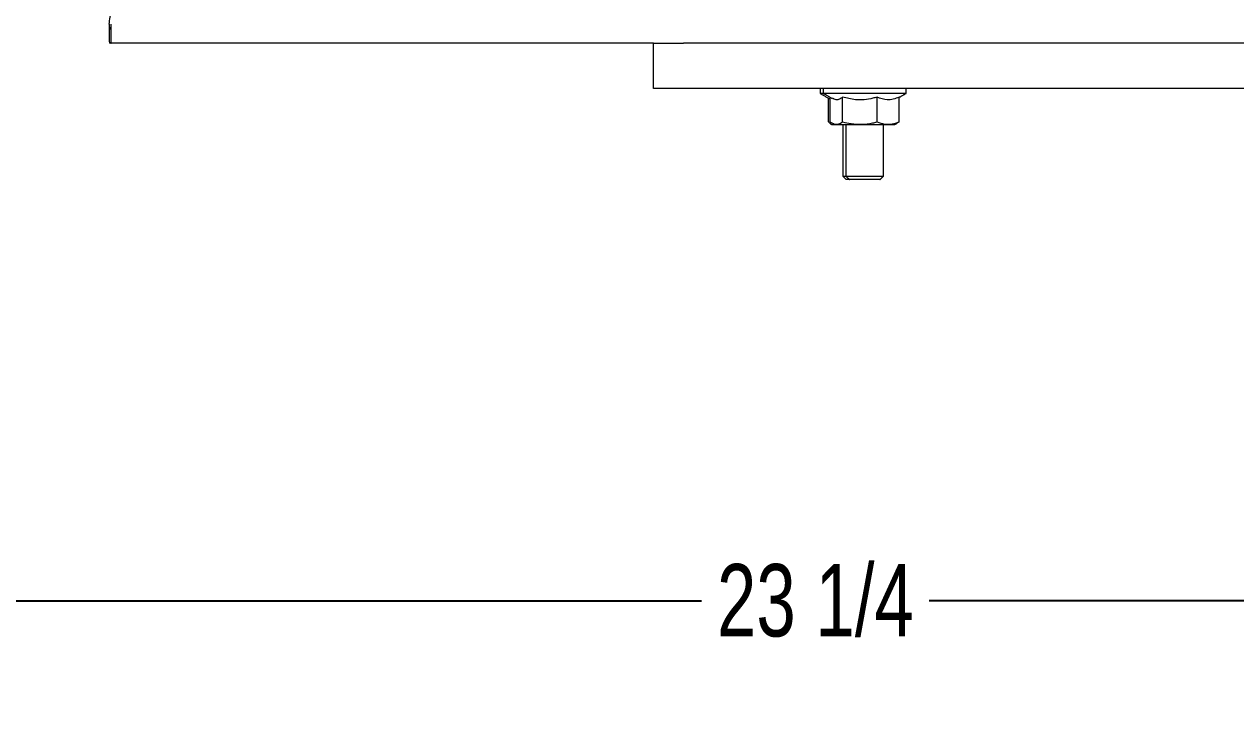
# Model space of a CAD drawing. Header units: inches. Extents: x 14.42 to 22.3, y 12.35 to 20.68.
# Drawn here: x 15.688 to 18.196, y 12.551 to 13.968 of the extents above; entities that cross this region are included whole.
import ezdxf

# ---------------------------------------------------------------- set-up
doc = ezdxf.new("R2010")
doc.units = ezdxf.units.IN
doc.header["$MEASUREMENT"] = 0
doc.header["$PDSIZE"] = -1
doc.layers.add('DIM', color=1, linetype='Continuous')
doc.styles.add('SLDTEXTSTYLE0', font='ARIAL.TTF', dxfattribs={"width": 0.7})
doc.dimstyles.new('SLDDIMSTYLE0', dxfattribs={"dimtxt": 0.15, "dimasz": 0.15, "dimexe": 0, "dimexo": 0.0625, "dimgap": 0.0375, "dimtad": 0, "dimtih": 1, "dimtoh": 1, "dimdec": 1, "dimlfac": 4, "dimrnd": 1e-09, "dimzin": 12, "dimdsep": 46, "dimtxsty": 'SLDTEXTSTYLE0', "dimsah": 1, "dimcen": 0.09, "dimadec": 0, "dimazin": 0, "dimtfac": 1, "dimtdec": 1, "dimtofl": 0, "dimtmove": 0, "dimatfit": 3, "dimfxl": 0, "dimtolj": 1, "dimtzin": 12, "dimarcsym": 0})

# ---------------------------------------------------------------- blocks, each defined once
blk = doc.blocks.new('*D12')
at = {"color": 0, "linetype": 'ByBlock', "lineweight": -2}
for p, q in [((14.4165, 15.1681), (14.4165, 12.7742)), ((20.2352, 13.8663), (20.2352, 12.7742)), ((14.5665, 12.7742), (17.0901, 12.7742)), ((20.0852, 12.7742), (17.5615, 12.7742))]:
    blk.add_line(p, q, dxfattribs=at)
at = {"color": 0, "linetype": 'ByBlock'}
for points in [[(14.4165, 12.7742), (14.5665, 12.7992), (14.5665, 12.7492)], [(20.2352, 12.7742), (20.0852, 12.7992), (20.0852, 12.7492)]]:
    blk.add_solid(points, dxfattribs=at)
at = {"layer": 'DEFPOINTS', "color": 0, "linetype": 'ByBlock'}
for p in [(14.4165, 15.2306), (20.2352, 13.9288)]:
    blk.add_point(p, dxfattribs=at)
at = {"color": 0, "linetype": 'ByBlock', "insert": (17.3258, 12.7742), "char_height": 0.15, "attachment_point": 5, "style": 'SLDTEXTSTYLE0'}
blk.add_mtext('23 1/4', dxfattribs=at)

msp = doc.modelspace()

# ---------------------------------------------------------------- linework, layer by layer
at = {"color": 7, "linetype": 'Continuous', "lineweight": 15}
for p, q in [((15.864934, 13.958843), (15.86388, 13.958843)), ((15.864934, 13.958843), (15.866685, 13.958843)), ((15.866685, 13.958843), (15.866685, 13.928843)), ((15.866685, 13.958843), (15.867739, 13.958843)), ((15.864934, 13.928843), (15.86388, 13.928843)), ((15.866685, 13.928843), (15.864934, 13.928843)), ((15.866685, 13.928843), (15.867739, 13.928843)), ((16.990332, 13.928843), (15.867739, 13.928843)), ((16.990332, 13.835093), (16.990332, 13.928843)), ((16.990332, 13.928843), (17.052832, 13.928843)), ((19.052832, 13.928843), (17.052832, 13.928843)), ((17.052832, 13.835093), (16.990332, 13.835093)), ((19.052832, 13.835093), (17.052832, 13.835093)), ((17.341952, 13.825093), (17.335406, 13.825093)), ((17.41388, 13.825093), (17.341952, 13.825093)), ((17.513702, 13.825093), (17.41388, 13.825093)), ((17.352955, 13.765861), (17.352955, 13.814961)), ((17.356616, 13.765861), (17.356616, 13.816627)), ((17.382071, 13.765861), (17.382071, 13.81718)), ((17.453282, 13.765861), (17.453282, 13.81718)), ((17.499038, 13.765861), (17.499038, 13.81718)), ((17.359112, 13.760843), (17.365658, 13.760843)), ((17.365658, 13.760843), (17.489996, 13.760843)), ((17.382218, 13.653843), (17.388764, 13.653843)), ((17.388764, 13.653843), (17.455523, 13.653843)), ((17.396264, 13.646343), (17.389718, 13.646343)), ((17.450205, 13.646343), (17.396264, 13.646343)), ((17.45939, 13.646343), (17.450205, 13.646343)), ((17.455523, 13.653843), (17.46689, 13.653843))]:
    msp.add_line(p, q, dxfattribs=at)
for centre, radius, start, end in [((18.961789, 13.960516), 3.098071, 179.856868, 180.585766), ((16.389423, 13.966842), 0.525604, 179.845889, 180.871928), ((12.760694, 13.960528), 3.107207, 359.415732, 0.142487), ((15.335568, 13.966867), 0.532232, 359.136247, 0.149507)]:
    msp.add_arc(centre, radius, start, end, dxfattribs=at)
for points, knots in [([(15.863728, 13.968255), (15.863999, 13.973099), (15.864386, 13.980006), (15.866557, 13.98681), (15.867206, 13.988843)], [0, 0, 0, 0, 0.70121526, 1, 1, 1, 1]), ([(17.382071, 13.81718), (17.379864, 13.815599), (17.375401, 13.812404), (17.368228, 13.810615), (17.363483, 13.813575), (17.361023, 13.815111)], [0, 0, 0, 0, 0.3203184, 0.64758482, 1, 1, 1, 1]), ([(17.453282, 13.81718), (17.450495, 13.816408), (17.435973, 13.812384), (17.411435, 13.809913), (17.390815, 13.815016), (17.382071, 13.81718)], [0, 0, 0, 0, 0.12031964, 0.62694843, 1, 1, 1, 1]), ([(17.499038, 13.81718), (17.495069, 13.81558), (17.487045, 13.812346), (17.471472, 13.810551), (17.460326, 13.814613), (17.453282, 13.81718)], [0, 0, 0, 0, 0.264863, 0.53546717, 1, 1, 1, 1]), ([(17.356616, 13.765861), (17.359429, 13.764148), (17.365137, 13.760671), (17.373804, 13.76079), (17.379384, 13.764213), (17.382071, 13.765861)], [0, 0, 0, 0, 0.33496028, 0.67983571, 1, 1, 1, 1]), ([(17.382071, 13.765861), (17.387877, 13.764538), (17.400883, 13.761573), (17.421903, 13.760408), (17.439906, 13.762651), (17.450292, 13.765144), (17.453282, 13.765861)], [0, 0, 0, 0, 0.247785189, 0.555129796, 0.871946066, 1, 1, 1, 1]), ([(17.453282, 13.765861), (17.458338, 13.764148), (17.468598, 13.760671), (17.484177, 13.76079), (17.494208, 13.764213), (17.499038, 13.765861)], [0, 0, 0, 0, 0.334961021, 0.679833041, 1, 1, 1, 1])]:
    msp.add_open_spline(points, degree=3, knots=knots, dxfattribs=at)
for points in [[(17.335406, 13.835093), (17.335406, 13.825093)], [(17.335406, 13.825093), (17.356616, 13.812847)], [(17.341952, 13.835093), (17.341952, 13.825093)], [(17.341952, 13.825093), (17.360578, 13.81434)], [(17.499038, 13.816627), (17.513702, 13.825093)], [(17.513702, 13.825093), (17.513702, 13.835093)], [(17.352955, 13.765861), (17.357564, 13.761649)], [(17.357552, 13.761626), (17.359112, 13.760843)], [(17.360846, 13.763258), (17.365658, 13.760843)], [(17.382218, 13.760843), (17.382218, 13.653843)], [(17.388764, 13.760843), (17.388764, 13.653843)], [(17.46689, 13.653843), (17.46689, 13.760843)], [(17.489996, 13.760843), (17.494808, 13.763258)], [(17.499038, 13.765861), (17.494619, 13.763634)], [(17.382218, 13.653843), (17.389718, 13.646343)], [(17.388764, 13.653843), (17.396264, 13.646343)], [(17.45939, 13.646343), (17.46689, 13.653843)]]:
    msp.add_open_spline(points, degree=1, dxfattribs=at)

# ---------------------------------------------------------------- dimensions: what is measured, and where the dimension line sits
at = {"layer": 'DIM'}
dim = msp.add_linear_dim(base=(14.416459, 12.774193), p1=(20.235223, 13.928843), p2=(14.416459, 15.230555), dimstyle='SLDDIMSTYLE0', override={"dimdec": 4, "dimlunit": 5, "dimfrac": 2}, dxfattribs=at)
dim.commit()
dim.dimension.update_dxf_attribs({"geometry": '*D12', "text_midpoint": (17.325841, 12.774193)})

doc.saveas('drawing.dxf')
